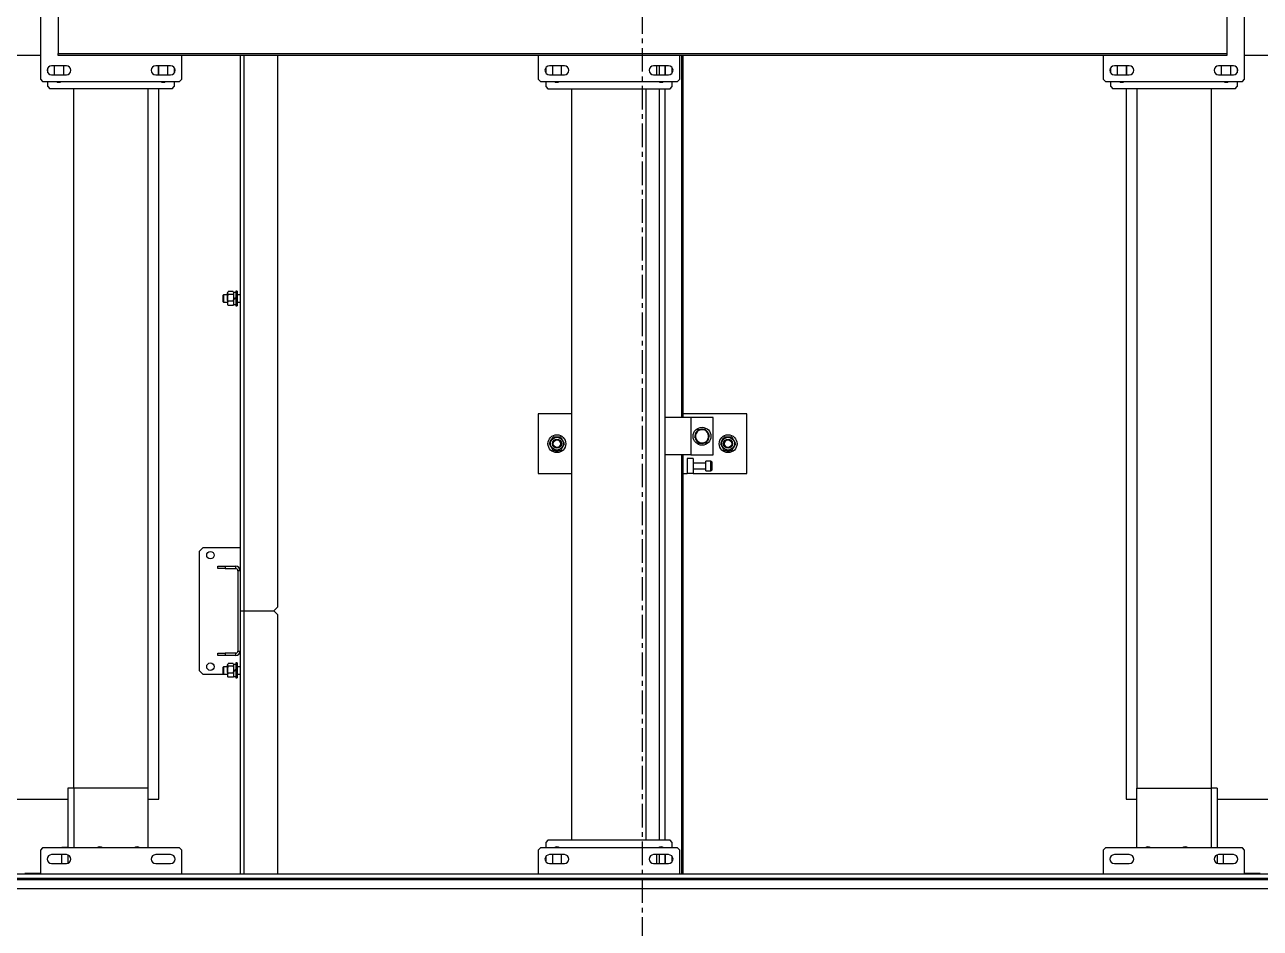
# Model space of a CAD drawing. Header units: millimetres. Extents: x 6622 to 532820, y 3370 to 359312.
# Drawn here: x 458470 to 460130, y 284466 to 285681 of the extents above; entities that cross this region are included whole.
import ezdxf

# ---------------------------------------------------------------- set-up
doc = ezdxf.new("R2010")
doc.units = ezdxf.units.MM
doc.linetypes.add('CENTER', pattern=[50.8, 31.75, -6.35, 6.35, -6.35])

# ---------------------------------------------------------------- blocks, each defined once
blk = doc.blocks.new('A$C6F3A12F4')
at = {"color": 2, "linetype": 'Continuous', "lineweight": 25}
for p, q in [((28985.2, 3700), (28985.2, 2659)), ((29985.2, 2622.1), (29985.2, 3700)), ((30085.7, 3475), (30085.7, 225)), ((30091.1, 225), (30091.1, 3475)), ((30093.7, 3475), (30093.7, 225)), ((30105.7, 3475), (30105.7, 225)), ((30085.2, 2680), (30085.2, 2659)), ((29017.2, 2659), (28853.2, 2659)), ((29020.2, 2656), (29017.2, 2659)), ((29020.2, 2472), (29020.2, 2656)), ((30053.7, 2659), (30050.7, 2656)), ((30050.7, 2656), (30050.7, 2472)), ((30085.7, 2659), (30053.7, 2659)), ((28999.2, 2644), (28999.2, 2624)), ((28999.2, 2640.1), (29011.2, 2640.1)), ((29002, 2649.1), (29008.4, 2649.1)), ((29011.2, 2624), (29011.2, 2644)), ((29020.2, 2649.1), (29027.2, 2649.1)), ((29030.2, 2646.1), (29027.2, 2649.1)), ((29030.2, 2646.1), (29030.2, 2482.1)), ((30059.7, 2644), (30059.7, 2624)), ((30071.7, 2624), (30071.7, 2644)), ((28905.2, 2635), (28982.6, 2635)), ((28982.6, 1065), (28982.6, 2635)), ((28982.6, 2635), (28985.2, 2635)), ((28985.2, 2635), (28985.2, 1065)), ((29011.2, 2628.1), (28999.2, 2628.1)), ((30059.7, 2630.1), (30071.7, 2630.1)), ((29030.2, 2614.1), (29970.2, 2614.1)), ((29970.2, 2622.1), (29970.2, 2614.1)), ((29970.2, 2622.1), (30050.7, 2622.1)), ((29970.2, 2614.1), (30050.7, 2614.1)), ((29970.2, 2514.1), (29970.2, 2614.1)), ((30060, 2622.1), (30071.4, 2622.1)), ((29030.2, 2514.1), (29970.2, 2514.1)), ((30050.7, 2514.1), (29970.2, 2514.1)), ((29985.2, 2500), (29985.2, 2514.1)), ((28999.2, 2504), (28999.2, 2484)), ((28999.2, 2500.1), (29011.2, 2500.1)), ((28999.2, 2500), (29011.2, 2500)), ((29011.2, 2484), (29011.2, 2504)), ((29030.2, 2500), (29985.2, 2500)), ((30059.7, 2504), (30059.7, 2484)), ((30071.7, 2484), (30071.7, 2504)), ((29011.2, 2488.1), (28999.2, 2488.1)), ((29008.7, 2479.1), (29001.7, 2479.1)), ((29027.2, 2479.1), (29020.2, 2479.1)), ((29027.2, 2479.1), (29030.2, 2482.1)), ((28985.2, 2469), (29017.2, 2469)), ((29017.2, 2469), (29020.2, 2472)), ((30050.7, 2472), (30053.7, 2469)), ((30053.7, 2469), (30085.7, 2469)), ((29547.2, 1990), (29467.2, 1990)), ((29467.2, 1990), (29467.2, 1904)), ((29547.2, 1918), (29547.2, 1990)), ((29516.7, 1965), (29516.2, 1965)), ((29516.6, 1963.2), (29516.2, 1963.2)), ((29516.3, 1962.2), (29516.6, 1963.2)), ((29522.2, 1945), (29472.2, 1945)), ((29472.2, 1945), (29472.2, 1915)), ((29522.2, 1915), (29522.2, 1945)), ((29531.7, 1943), (29542.7, 1943)), ((29492.2, 1937.3), (29488, 1934.4)), ((29496.4, 1940.2), (29492.2, 1937.3)), ((29501, 1938), (29496.4, 1940.2)), ((29505.7, 1935.8), (29501, 1938)), ((29506.8, 1930), (29506.1, 1930)), ((29506.6, 1928.2), (29506.2, 1928.2)), ((29506.4, 1927.4), (29506.6, 1928.2)), ((29530.7, 1942), (29530.7, 1935)), ((29543.7, 1942), (29530.7, 1942)), ((29543.7, 1935), (29530.7, 1935)), ((29533.2, 1935), (29533.2, 1918)), ((29541.2, 1918), (29541.2, 1935)), ((29543.7, 1935), (29543.7, 1942)), ((29472.2, 1915), (29472.2, 1880.2)), ((29472.2, 1915), (29522.2, 1915)), ((29488.8, 1924.2), (29493.4, 1922)), ((29493.4, 1922), (29498, 1919.8)), ((29498, 1919.8), (29502.2, 1922.7)), ((29502.2, 1922.7), (29506.4, 1925.6)), ((29522.2, 1915), (29522.2, 1880.2)), ((29527.2, 1918), (29527.2, 1910)), ((29527.2, 1918), (29547.2, 1918)), ((29527.2, 1910), (29547.2, 1910)), ((29547.2, 1918), (29547.2, 1910)), ((29547.2, 1904), (29547.2, 1910)), ((28985.2, 1904), (29472.2, 1904)), ((29472.2, 1902.7), (28985.2, 1902.7)), ((29017.2, 1900), (28985.2, 1900)), ((29020.2, 1897), (29017.2, 1900)), ((29020.2, 1713), (29020.2, 1897)), ((29522.2, 1904), (30085.7, 1904)), ((30085.7, 1902.7), (29522.2, 1902.7)), ((30053.7, 1900), (30050.7, 1897)), ((30050.7, 1897), (30050.7, 1713)), ((30085.7, 1900), (30053.7, 1900)), ((28999.2, 1885), (28999.2, 1865)), ((29011.2, 1881), (28999.2, 1881)), ((28999.2, 1880.2), (29011.2, 1880.2)), ((29008.5, 1890), (29001.9, 1890)), ((29011.2, 1865), (29011.2, 1885)), ((29027.2, 1890), (29020.2, 1890)), ((29030.2, 1887), (29027.2, 1890)), ((29030.2, 1723), (29030.2, 1887)), ((29030.2, 1880.2), (30040.2, 1880.2)), ((30043.2, 1890), (30040.2, 1887)), ((30040.2, 1887), (30040.2, 1723)), ((30050.7, 1890), (30043.2, 1890)), ((30059.7, 1885), (30059.7, 1865)), ((30071.7, 1881), (30059.7, 1881)), ((30059.7, 1880.2), (30071.7, 1880.2)), ((30069, 1890), (30062.4, 1890)), ((30071.7, 1865), (30071.7, 1885)), ((29011.2, 1872.8), (28999.2, 1872.8)), ((28999.2, 1869), (29011.2, 1869)), ((29020.8, 1872.8), (29020.2, 1872.8)), ((30040.2, 1872.8), (29030.2, 1872.8)), ((30050.7, 1872.8), (30049.6, 1872.8)), ((30071.7, 1872.8), (30059.7, 1872.8)), ((30059.7, 1869), (30071.7, 1869)), ((30040.2, 1855), (29030.2, 1855)), ((28999.2, 1745), (28999.2, 1725)), ((29011.2, 1725), (29011.2, 1745)), ((30040.2, 1755), (29030.2, 1755)), ((29467.2, 1755), (29467.2, 1710)), ((29547.2, 1710), (29547.2, 1755)), ((30059.7, 1745), (30059.7, 1725)), ((30071.7, 1725), (30071.7, 1745)), ((29011.2, 1741), (28999.2, 1741)), ((28999.2, 1729), (29011.2, 1729)), ((29516.7, 1735), (29516.2, 1735)), ((29516.6, 1733.2), (29516.2, 1733.2)), ((29516.3, 1732.2), (29516.6, 1733.2)), ((30071.7, 1741), (30059.7, 1741)), ((30059.7, 1729), (30071.7, 1729)), ((28985.2, 1710), (29017.2, 1710)), ((29001.9, 1720), (29008.5, 1720)), ((29017.2, 1710), (29020.2, 1713)), ((29020.2, 1720), (29027.2, 1720)), ((29027.2, 1720), (29030.2, 1723)), ((29467.2, 1710), (29547.2, 1710)), ((30040.2, 1723), (30043.2, 1720)), ((30043.2, 1720), (30050.7, 1720)), ((30050.7, 1713), (30053.7, 1710)), ((30053.7, 1710), (30085.7, 1710)), ((30062.4, 1720), (30069, 1720)), ((28985.2, 1359.5), (29727, 1359.5)), ((29732, 1354.5), (29727, 1359.5)), ((29737, 1359.5), (29732, 1354.5)), ((29732, 1314.5), (29732, 1354.5)), ((29737, 1359.5), (30085.7, 1359.5)), ((28985.2, 1314.5), (29732, 1314.5)), ((29732, 1309.5), (29732, 1314.5)), ((29732, 1314.5), (30085.7, 1314.5)), ((28985.2, 1309.5), (29678, 1309.5)), ((29302, 1305.5), (29302, 1303.5)), ((29302, 1305.5), (29322, 1305.5)), ((29302, 1303.5), (29322, 1303.5)), ((29302.8, 1300), (29302.8, 1293.4)), ((29304.4, 1300.9), (29303.3, 1300.3)), ((29303.9, 1303.5), (29303.9, 1300.9)), ((29312, 1300.9), (29303.9, 1300.9)), ((29306.4, 1300), (29306.4, 1293.4)), ((29307, 1309.5), (29307, 1305.5)), ((29312, 1300.9), (29313.5, 1300.9)), ((29320, 1300.9), (29313.5, 1300.9)), ((29315.5, 1300), (29315.5, 1293.4)), ((29317, 1305.5), (29317, 1309.5)), ((29320.7, 1300.3), (29319.6, 1300.9)), ((29320, 1300.9), (29320, 1303.5)), ((29321.2, 1300), (29321.2, 1293.4)), ((29322, 1303.5), (29322, 1305.5)), ((29647, 1309.5), (29647, 1259.5)), ((29675, 1303.5), (29672, 1303.5)), ((29672, 1289.5), (29672, 1303.5)), ((29675, 1289.5), (29675, 1303.5)), ((29678, 1309.5), (29678, 1306.5)), ((29678, 1309.5), (29786, 1309.5)), ((29678, 1306.5), (29786, 1306.5)), ((29786, 1309.5), (30085.7, 1309.5)), ((29786, 1306.5), (29786, 1309.5)), ((29792, 1303.5), (29789, 1303.5)), ((29789, 1303.5), (29789, 1289.5)), ((29792, 1303.5), (29792, 1289.5)), ((29802, 1305.5), (29802, 1303.5)), ((29802, 1305.5), (29822, 1305.5)), ((29802, 1303.5), (29822, 1303.5)), ((29802.8, 1300), (29802.8, 1293.4)), ((29804.4, 1300.9), (29803.3, 1300.3)), ((29803.9, 1303.5), (29803.9, 1300.9)), ((29812, 1300.9), (29803.9, 1300.9)), ((29806.4, 1300), (29806.4, 1293.4)), ((29807, 1309.5), (29807, 1305.5)), ((29812, 1300.9), (29813.5, 1300.9)), ((29820, 1300.9), (29813.5, 1300.9)), ((29815.5, 1300), (29815.5, 1293.4)), ((29817, 1305.5), (29817, 1309.5)), ((29820.7, 1300.3), (29819.6, 1300.9)), ((29820, 1300.9), (29820, 1303.5)), ((29821.2, 1300), (29821.2, 1293.4)), ((29822, 1303.5), (29822, 1305.5)), ((29303.3, 1293.1), (29304.4, 1292.5)), ((29314.9, 1292.5), (29304.4, 1292.5)), ((29307, 1292.5), (29307, 1287)), ((29307, 1287), (29307.5, 1286.5)), ((29307, 1287), (29317, 1287)), ((29316.5, 1286.5), (29307.5, 1286.5)), ((29314.9, 1292.5), (29319.6, 1292.5)), ((29316.5, 1286.5), (29317, 1287)), ((29317, 1287), (29317, 1292.5)), ((29319.6, 1292.5), (29320.7, 1293.1)), ((29672, 1289.5), (29675, 1289.5)), ((29672, 1279.5), (29672, 1289.5)), ((29675, 1279.5), (29672, 1279.5)), ((29675, 1289.5), (29675, 1279.5)), ((29789, 1289.5), (29792, 1289.5)), ((29789, 1279.5), (29789, 1289.5)), ((29792, 1279.5), (29789, 1279.5)), ((29792, 1289.5), (29792, 1279.5)), ((29803.3, 1293.1), (29804.4, 1292.5)), ((29814.9, 1292.5), (29804.4, 1292.5)), ((29807, 1292.5), (29807, 1287)), ((29807, 1287), (29807.5, 1286.5)), ((29807, 1287), (29817, 1287)), ((29816.5, 1286.5), (29807.5, 1286.5)), ((29814.9, 1292.5), (29819.6, 1292.5)), ((29816.5, 1286.5), (29817, 1287)), ((29817, 1287), (29817, 1292.5)), ((29817, 1259.5), (29817, 1287)), ((29819.6, 1292.5), (29820.7, 1293.1)), ((29647, 1259.5), (29652, 1254.5)), ((29652, 1254.5), (29812, 1254.5)), ((29812, 1254.5), (29817, 1259.5)), ((29017.2, 1231), (28985.2, 1231)), ((29020.2, 1228), (29017.2, 1231)), ((30053.7, 1231), (30050.7, 1228)), ((30085.7, 1231), (30053.7, 1231)), ((28999.2, 1216), (28999.2, 1196)), ((28999.2, 1211.9), (29011.2, 1211.9)), ((29001.7, 1220.9), (29008.7, 1220.9)), ((29011.2, 1196), (29011.2, 1216)), ((29020.2, 1044), (29020.2, 1228)), ((29020.2, 1220.9), (29027.2, 1220.9)), ((29030.2, 1217.9), (29027.2, 1220.9)), ((29030.2, 1217.9), (29030.2, 1053.9)), ((30050.7, 1228), (30050.7, 1044)), ((30059.7, 1216), (30059.7, 1196)), ((30071.7, 1196), (30071.7, 1216)), ((29011.2, 1200), (28999.2, 1200)), ((29011.2, 1199.9), (28999.2, 1199.9)), ((29985.2, 1200), (29030.2, 1200)), ((29985.2, 1185.9), (29985.2, 1200)), ((29970.2, 1185.9), (29030.2, 1185.9)), ((29970.2, 1185.9), (29970.2, 1085.9)), ((30050.7, 1185.9), (29970.2, 1185.9)), ((29970.2, 1085.9), (29030.2, 1085.9)), ((29970.2, 1085.9), (30050.7, 1085.9)), ((29970.2, 1085.9), (29970.2, 1077.9)), ((28905.2, 1065), (28982.6, 1065)), ((28985.2, 1065), (28982.6, 1065)), ((28999.2, 1076), (28999.2, 1056)), ((28999.2, 1071.9), (29011.2, 1071.9)), ((29011.2, 1056), (29011.2, 1076)), ((29970.2, 1077.9), (30050.7, 1077.9)), ((29985.2, 0), (29985.2, 1077.9)), ((30049.7, 1069.9), (30049.7, 1077.9)), ((30050.7, 1069.9), (30049.7, 1069.9)), ((30059.7, 1076), (30059.7, 1056)), ((30071.7, 1069.9), (30059.7, 1069.9)), ((30060, 1077.9), (30071.4, 1077.9)), ((30071.7, 1056), (30071.7, 1076)), ((29011.2, 1059.9), (28999.2, 1059.9)), ((29008.4, 1050.9), (29002, 1050.9)), ((29027.2, 1050.9), (29020.2, 1050.9)), ((29027.2, 1050.9), (29030.2, 1053.9)), ((28853.2, 1041), (29017.2, 1041)), ((28985.2, 1041), (28985.2, 0)), ((29017.2, 1041), (29020.2, 1044)), ((30050.7, 1044), (30053.7, 1041)), ((30053.7, 1041), (30085.7, 1041)), ((30085.2, 1041), (30085.2, 1020))]:
    blk.add_line(p, q, dxfattribs=at)
at = {"color": 2, "linetype": 'Continuous', "lineweight": 25, "flags": 128}
for points in [[(29516.7, 1965), (29516.6, 1966.9), (29516.3, 1967.9)], [(29516.7, 1735), (29516.6, 1736.9), (29516.3, 1737.9)], [(29312, 1300.9), (29311.5, 1301.8), (29311, 1302.6), (29310.5, 1303.5)], [(29312, 1303.5), (29312.5, 1302.6), (29313, 1301.8), (29313.5, 1300.9)], [(29812, 1300.9), (29811.5, 1301.8), (29811, 1302.6), (29810.5, 1303.5)], [(29812, 1303.5), (29812.5, 1302.6), (29813, 1301.8), (29813.5, 1300.9)]]:
    blk.add_lwpolyline(points, dxfattribs=at)
at = {"color": 2, "linetype": 'Continuous', "lineweight": 25}
for centre, radius in [((29507.2, 1965), 12), ((29507.2, 1965), 8.62), ((29507.2, 1965), 6), ((29507.2, 1965), 5), ((29497.2, 1930), 12), ((29507.2, 1735), 12), ((29507.2, 1735), 8.62), ((29507.2, 1735), 6), ((29507.2, 1735), 5), ((29657, 1269.5), 5), ((29807, 1269.5), 5)]:
    blk.add_circle(centre, radius, dxfattribs=at)
for centre, radius, start, end in [((29005.2, 2644), 6, 0, 180), ((30065.7, 2644), 6, 0, 180), ((29005.2, 2624), 6, 180, 0), ((29015.2, 2634.1), 6, 326.4427, 33.5573), ((30065.7, 2624), 6, 180, 0), ((30055.2, 2579.1), 6, 138.5904, 221.4096), ((30055.2, 2529.1), 6, 138.5904, 221.4096), ((29005.2, 2504), 6, 0, 180), ((30065.7, 2504), 6, 0, 180), ((29015.2, 2494.1), 6, 326.4427, 33.5573), ((29005.2, 2484), 6, 180, 0), ((30065.7, 2484), 6, 180, 0), ((29507.2, 1965), 9.55, 349.1982, 0), ((29507.2, 1965), 9.55, 221.2996, 256.7088), ((29531.7, 1942), 1, 90, 180), ((29542.7, 1942), 1, 0, 90), ((29497.2, 1930), 9.55, 165.3637, 203.9741), ((29497.2, 1930), 8.87, 124.3653, 184.3653), ((29497.2, 1930), 8.87, 184.3653, 244.3653), ((29497.2, 1930), 9.55, 104.5207, 143.3519), ((29497.2, 1930), 8.87, 64.3653, 124.3653), ((29497.2, 1930), 9.55, 42.9611, 84.8708), ((29497.2, 1930), 8.87, 4.3653, 64.3653), ((29497.2, 1930), 8.87, 304.3653, 4.3653), ((29497.2, 1930), 9.55, 0, 24.9691), ((29497.2, 1930), 9.55, 349.1982, 0), ((29497.2, 1930), 9.55, 224.4516, 265.4367), ((29497.2, 1930), 8.87, 244.3653, 304.3653), ((29497.2, 1930), 9.55, 283.449, 324.061), ((29005.2, 1885), 6, 0, 180), ((29015.2, 1875), 6, 326.4427, 33.5573), ((30055.2, 1875), 6, 138.5904, 221.4096), ((30065.7, 1885), 6, 0, 180), ((29005.2, 1865), 6, 180, 0), ((30065.7, 1865), 6, 180, 0), ((29005.2, 1745), 6, 0, 180), ((30065.7, 1745), 6, 0, 180), ((29015.2, 1735), 6, 326.4427, 33.5573), ((29507.2, 1735), 9.55, 221.2996, 256.7088), ((29507.2, 1735), 9.55, 349.1982, 0), ((30055.2, 1735), 6, 138.5904, 221.4096), ((29005.2, 1725), 6, 180, 0), ((30065.7, 1725), 6, 180, 0), ((29678, 1303.5), 6, 90, 180), ((29678, 1303.5), 3, 90, 180), ((29786, 1303.5), 6, 0, 90), ((29786, 1303.5), 3, 0, 90), ((29005.2, 1216), 6, 0, 180), ((30065.7, 1216), 6, 0, 180), ((29005.2, 1196), 6, 180, 0), ((29015.2, 1205.9), 6, 326.4427, 33.5573), ((30065.7, 1196), 6, 180, 0), ((30055.2, 1170.9), 6, 138.5904, 221.4096), ((30055.2, 1120.9), 6, 138.5904, 221.4096), ((29005.2, 1076), 6, 0, 180), ((30065.7, 1076), 6, 0, 180), ((29015.2, 1065.9), 6, 326.4427, 33.5573), ((29005.2, 1056), 6, 180, 0), ((30065.7, 1056), 6, 180, 0)]:
    blk.add_arc(centre, radius, start, end, dxfattribs=at)
for points, knots in [([(29507.2, 1975.4), (29506.4, 1974.9), (29504.8, 1974), (29502.5, 1972.7), (29500.3, 1971.4), (29498.9, 1970.6), (29498.2, 1970.2)], [0, 0, 0, 0, 0.264613, 0.535059, 0.765363, 1, 1, 1, 1]), ([(29498.2, 1970.2), (29498.2, 1969.8), (29498.2, 1968.5), (29498.2, 1966.2), (29498.2, 1963.2), (29498.2, 1961.1), (29498.2, 1959.8)], [0, 0, 0, 0, 0.131003, 0.38054, 0.636178, 1, 1, 1, 1]), ([(29498.2, 1959.8), (29499, 1959.4), (29500.6, 1958.4), (29502.9, 1957.1), (29505.1, 1955.8), (29506.5, 1955), (29507.2, 1954.6)], [0, 0, 0, 0, 0.264614, 0.534905, 0.76521, 1, 1, 1, 1]), ([(29516.2, 1970.2), (29515.4, 1970.6), (29513.8, 1971.6), (29511.5, 1972.9), (29509.3, 1974.2), (29507.9, 1975), (29507.2, 1975.4)], [0, 0, 0, 0, 0.264655, 0.534987, 0.765327, 1, 1, 1, 1]), ([(29507.2, 1954.6), (29508, 1955.1), (29509.6, 1956), (29511.9, 1957.3), (29514.1, 1958.6), (29515.5, 1959.4), (29516.2, 1959.8)], [0, 0, 0, 0, 0.264501, 0.534988, 0.765328, 1, 1, 1, 1]), ([(29516.2, 1959.8), (29516.2, 1961.1), (29516.2, 1963.2), (29516.2, 1966.2), (29516.2, 1968.4), (29516.2, 1969.8), (29516.2, 1970.2)], [0, 0, 0, 0, 0.363821, 0.613049, 0.868997, 1, 1, 1, 1]), ([(29488, 1934.4), (29488, 1934), (29488.1, 1932.3), (29488.3, 1930.6), (29488.4, 1929.3)], [0, 0, 0, 0, 0.2530598, 1, 1, 1, 1]), ([(29488.4, 1929.3), (29488.5, 1927.7), (29488.6, 1925.9), (29488.7, 1924.3), (29488.8, 1924.2)], [0, 0, 0, 0, 0.97299, 1, 1, 1, 1]), ([(29506, 1930.7), (29505.9, 1932), (29505.8, 1933.7), (29505.7, 1935.4), (29505.7, 1935.8)], [0, 0, 0, 0, 0.746939, 1, 1, 1, 1]), ([(29506.4, 1925.6), (29506.4, 1925.6), (29506.3, 1927.3), (29506.2, 1929), (29506, 1930.7)], [0, 0, 0, 0, 0.026984, 1, 1, 1, 1]), ([(29507.2, 1745.4), (29506.4, 1744.9), (29504.8, 1744), (29502.5, 1742.7), (29500.3, 1741.4), (29498.9, 1740.6), (29498.2, 1740.2)], [0, 0, 0, 0, 0.264613, 0.535059, 0.765363, 1, 1, 1, 1]), ([(29516.2, 1740.2), (29515.4, 1740.6), (29513.8, 1741.6), (29511.5, 1742.9), (29509.3, 1744.2), (29507.9, 1745), (29507.2, 1745.4)], [0, 0, 0, 0, 0.264655, 0.534987, 0.765327, 1, 1, 1, 1]), ([(29498.2, 1740.2), (29498.2, 1739.8), (29498.2, 1738.5), (29498.2, 1736.2), (29498.2, 1733.2), (29498.2, 1731.1), (29498.2, 1729.8)], [0, 0, 0, 0, 0.1310035, 0.3805405, 0.636178, 1, 1, 1, 1]), ([(29498.2, 1729.8), (29499, 1729.4), (29500.6, 1728.4), (29502.9, 1727.1), (29505.1, 1725.8), (29506.5, 1725), (29507.2, 1724.6)], [0, 0, 0, 0, 0.264614, 0.534905, 0.76521, 1, 1, 1, 1]), ([(29507.2, 1724.6), (29508, 1725.1), (29509.6, 1726), (29511.9, 1727.3), (29514.1, 1728.6), (29515.5, 1729.4), (29516.2, 1729.8)], [0, 0, 0, 0, 0.264501, 0.534988, 0.765328, 1, 1, 1, 1]), ([(29516.2, 1729.8), (29516.2, 1731.1), (29516.2, 1733.2), (29516.2, 1736.2), (29516.2, 1738.4), (29516.2, 1739.8), (29516.2, 1740.2)], [0, 0, 0, 0, 0.363821, 0.613048, 0.868997, 1, 1, 1, 1]), ([(29302.8, 1300), (29303.3, 1300.2), (29304, 1300.7), (29305, 1300.7), (29305.8, 1300.4), (29306.2, 1300.1), (29306.4, 1300)], [0, 0, 0, 0, 0.363637, 0.612794, 0.868669, 1, 1, 1, 1]), ([(29306.4, 1300), (29307.2, 1300.2), (29308.8, 1300.6), (29311.2, 1300.7), (29313.4, 1300.5), (29314.8, 1300.2), (29315.5, 1300)], [0, 0, 0, 0, 0.264522, 0.534908, 0.765371, 1, 1, 1, 1]), ([(29315.5, 1300), (29316, 1300.2), (29317, 1300.6), (29318.5, 1300.7), (29319.9, 1300.5), (29320.7, 1300.2), (29321.2, 1300)], [0, 0, 0, 0, 0.264587, 0.534953, 0.765275, 1, 1, 1, 1]), ([(29321.2, 1300), (29321, 1300.1), (29320.8, 1300.2), (29320.7, 1300.3), (29320.7, 1300.3)], [0, 0, 0, 0, 0.908808, 1, 1, 1, 1]), ([(29802.8, 1300), (29803.3, 1300.2), (29804, 1300.7), (29805, 1300.7), (29805.8, 1300.4), (29806.2, 1300.1), (29806.4, 1300)], [0, 0, 0, 0, 0.363637, 0.612794, 0.868669, 1, 1, 1, 1]), ([(29806.4, 1300), (29807.2, 1300.2), (29808.8, 1300.6), (29811.2, 1300.7), (29813.4, 1300.5), (29814.8, 1300.2), (29815.5, 1300)], [0, 0, 0, 0, 0.264522, 0.534908, 0.765371, 1, 1, 1, 1]), ([(29815.5, 1300), (29816, 1300.2), (29817, 1300.6), (29818.5, 1300.7), (29819.9, 1300.5), (29820.7, 1300.2), (29821.2, 1300)], [0, 0, 0, 0, 0.264587, 0.534953, 0.765275, 1, 1, 1, 1]), ([(29821.2, 1300), (29821, 1300.1), (29820.8, 1300.2), (29820.7, 1300.3), (29820.7, 1300.3)], [0, 0, 0, 0, 0.908808, 1, 1, 1, 1]), ([(29306.4, 1293.4), (29306.2, 1293.3), (29305.8, 1293), (29305, 1292.7), (29304, 1292.7), (29303.3, 1293.2), (29302.8, 1293.4)], [0, 0, 0, 0, 0.13133, 0.380798, 0.636361, 1, 1, 1, 1]), ([(29315.5, 1293.4), (29314.7, 1293.2), (29313.1, 1292.8), (29310.7, 1292.7), (29308.5, 1292.9), (29307.1, 1293.2), (29306.4, 1293.4)], [0, 0, 0, 0, 0.26472, 0.534906, 0.76537, 1, 1, 1, 1]), ([(29321.2, 1293.4), (29320.7, 1293.2), (29319.7, 1292.8), (29318.2, 1292.7), (29316.8, 1292.9), (29316, 1293.2), (29315.5, 1293.4)], [0, 0, 0, 0, 0.264585, 0.534952, 0.765396, 1, 1, 1, 1]), ([(29320.7, 1293.1), (29320.7, 1293.1), (29320.8, 1293.2), (29321, 1293.3), (29321.2, 1293.4)], [0, 0, 0, 0, 0.09115, 1, 1, 1, 1]), ([(29806.4, 1293.4), (29806.2, 1293.3), (29805.8, 1293), (29805, 1292.7), (29804, 1292.7), (29803.3, 1293.2), (29802.8, 1293.4)], [0, 0, 0, 0, 0.13133, 0.380798, 0.636361, 1, 1, 1, 1]), ([(29815.5, 1293.4), (29814.7, 1293.2), (29813.1, 1292.8), (29810.7, 1292.7), (29808.5, 1292.9), (29807.1, 1293.2), (29806.4, 1293.4)], [0, 0, 0, 0, 0.26472, 0.534906, 0.76537, 1, 1, 1, 1]), ([(29821.2, 1293.4), (29820.7, 1293.2), (29819.7, 1292.8), (29818.2, 1292.7), (29816.8, 1292.9), (29816, 1293.2), (29815.5, 1293.4)], [0, 0, 0, 0, 0.264585, 0.534952, 0.765396, 1, 1, 1, 1]), ([(29820.7, 1293.1), (29820.7, 1293.1), (29820.8, 1293.2), (29821, 1293.3), (29821.2, 1293.4)], [0, 0, 0, 0, 0.09115, 1, 1, 1, 1])]:
    blk.add_open_spline(points, degree=3, knots=knots, dxfattribs=at)

msp = doc.modelspace()

# ---------------------------------------------------------------- linework, layer by layer
at = {"color": 1, "linetype": 'CENTER'}
msp.add_line((459300, 268650.975), (459300, 314810.514), dxfattribs=at)

# ---------------------------------------------------------------- block references
at = {"color": 0, "rotation": 270}
msp.add_blockref('A$C6F3A12F4', (457450, 314625.198), dxfattribs=at)

doc.saveas('drawing.dxf')
